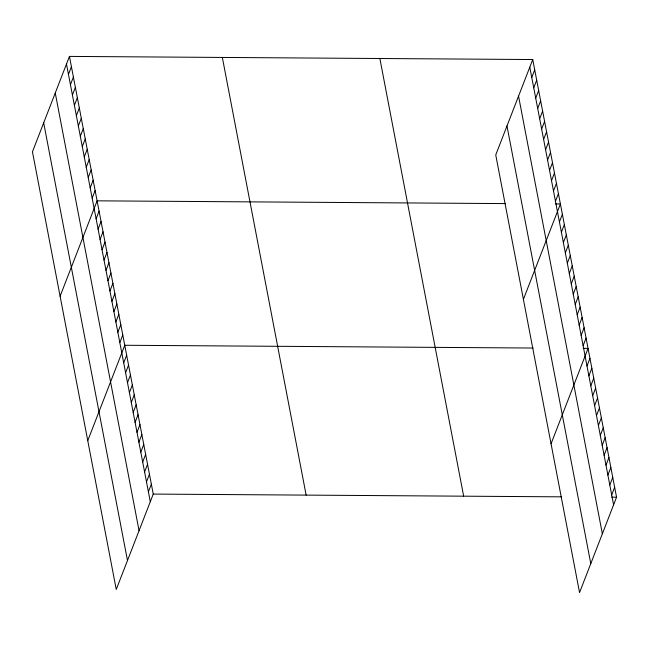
<?xml version="1.0" encoding="UTF-8"?>
<svg xmlns="http://www.w3.org/2000/svg" width="649" height="649" viewBox="0 0 649 649"><rect width="100%" height="100%" fill="white"/><g stroke="black" fill="none" stroke-linecap="round" stroke-linejoin="round"><path stroke-width="0.97" d="M69.451 56.406L32.45 151.793L116.252 589.462L153.253 494.076L69.451 56.406L532.748 59.538L616.55 497.207L579.549 592.594L495.747 154.924L532.748 59.538M68.461 74.359L71.422 66.717M70.433 84.67L73.402 77.036M72.412 94.989L75.373 87.355M74.384 105.308L77.353 97.666M76.363 115.627L79.324 107.985M78.334 125.938L81.303 118.305M80.314 136.258L83.275 128.616M82.285 146.577L85.254 138.935M84.265 156.888L87.226 149.254M86.236 167.207L89.205 159.565M88.215 177.526L91.176 169.884M90.187 187.837L93.156 180.203M92.166 198.156L95.127 190.514M60.106 296.22L97.107 200.833L505.522 203.599M96.117 218.786L99.078 211.152M98.088 229.105L101.057 221.471M100.068 239.424L103.029 231.782M102.039 249.735L105.008 242.101M104.018 260.054L106.98 252.42M105.99 270.373L108.959 262.731M107.969 280.692L110.93 273.051M109.941 291.003L112.91 283.37M111.92 301.323L114.881 293.681M113.891 311.642L116.861 304M115.871 321.953L118.832 314.319M117.842 332.272L120.811 324.63M119.822 342.591L122.783 334.949M87.761 440.655L124.762 345.268L533.17 348.034M123.691 362.823L126.66 355.19M125.598 372.745L128.559 365.111M127.496 382.667L130.457 375.025M129.394 392.588L132.355 384.946M131.293 402.51L134.254 394.868M133.191 412.431L136.152 404.789M135.089 422.353L138.059 414.711M136.996 432.266L139.957 424.633M138.894 442.188L141.855 434.554M140.792 452.11L143.754 444.476M142.691 462.031L145.652 454.389M144.589 471.953L147.55 464.311M146.487 481.874L149.457 474.232M148.386 491.796L151.355 484.154M531.758 77.491L534.719 69.857M533.738 87.81L536.699 80.168M535.709 98.129L538.67 90.487M537.688 108.44L540.649 100.806M539.66 118.759L542.621 111.117M541.639 129.078L544.6 121.436M543.611 139.389L546.572 131.755M545.59 149.708L548.551 142.074M547.561 160.027L550.522 152.385M549.541 170.338L552.502 162.704M551.512 180.657L554.473 173.023M553.492 190.976L556.453 183.334M555.463 201.295L558.424 193.653M523.402 299.359L560.403 203.973L555.503 203.94M559.414 221.926L562.375 214.284M561.393 232.245L564.354 224.603M563.364 242.556L566.326 234.922M565.344 252.875L568.305 245.233M567.315 263.194L570.276 255.552M569.295 273.505L572.256 265.871M571.266 283.824L574.227 276.19M573.245 294.143L576.207 286.501M575.217 304.454L578.178 296.82M577.196 314.773L580.157 307.139M579.168 325.092L582.129 317.45M581.147 335.411L584.108 327.769M583.118 345.722L586.079 338.088M551.058 443.786L588.059 348.399L583.159 348.367M586.996 365.963L589.957 358.321M588.894 375.885L591.856 368.243M590.793 385.806L593.754 378.164M592.691 395.72L595.652 388.086M594.589 405.641L597.551 398.007M596.488 415.563L599.457 407.929M598.394 425.484L601.355 417.842M600.293 435.406L603.254 427.764M602.191 445.328L605.152 437.686M604.089 455.249L607.05 447.607M605.988 465.171L608.949 457.529M607.886 475.084L610.855 467.45M609.784 485.006L612.753 477.372M611.691 494.927L614.652 487.294M153.253 494.076L561.669 496.842M611.65 497.175L616.55 497.207M529.787 67.18L613.589 504.849M518.551 96.133L602.353 533.803M506.983 125.971L590.785 563.64M379.86 58.499L463.662 496.177M222.339 57.437L306.141 495.114M66.482 64.04L150.292 501.718M55.254 93.002L139.056 530.671M43.678 122.831L127.488 560.509"/></g></svg>
